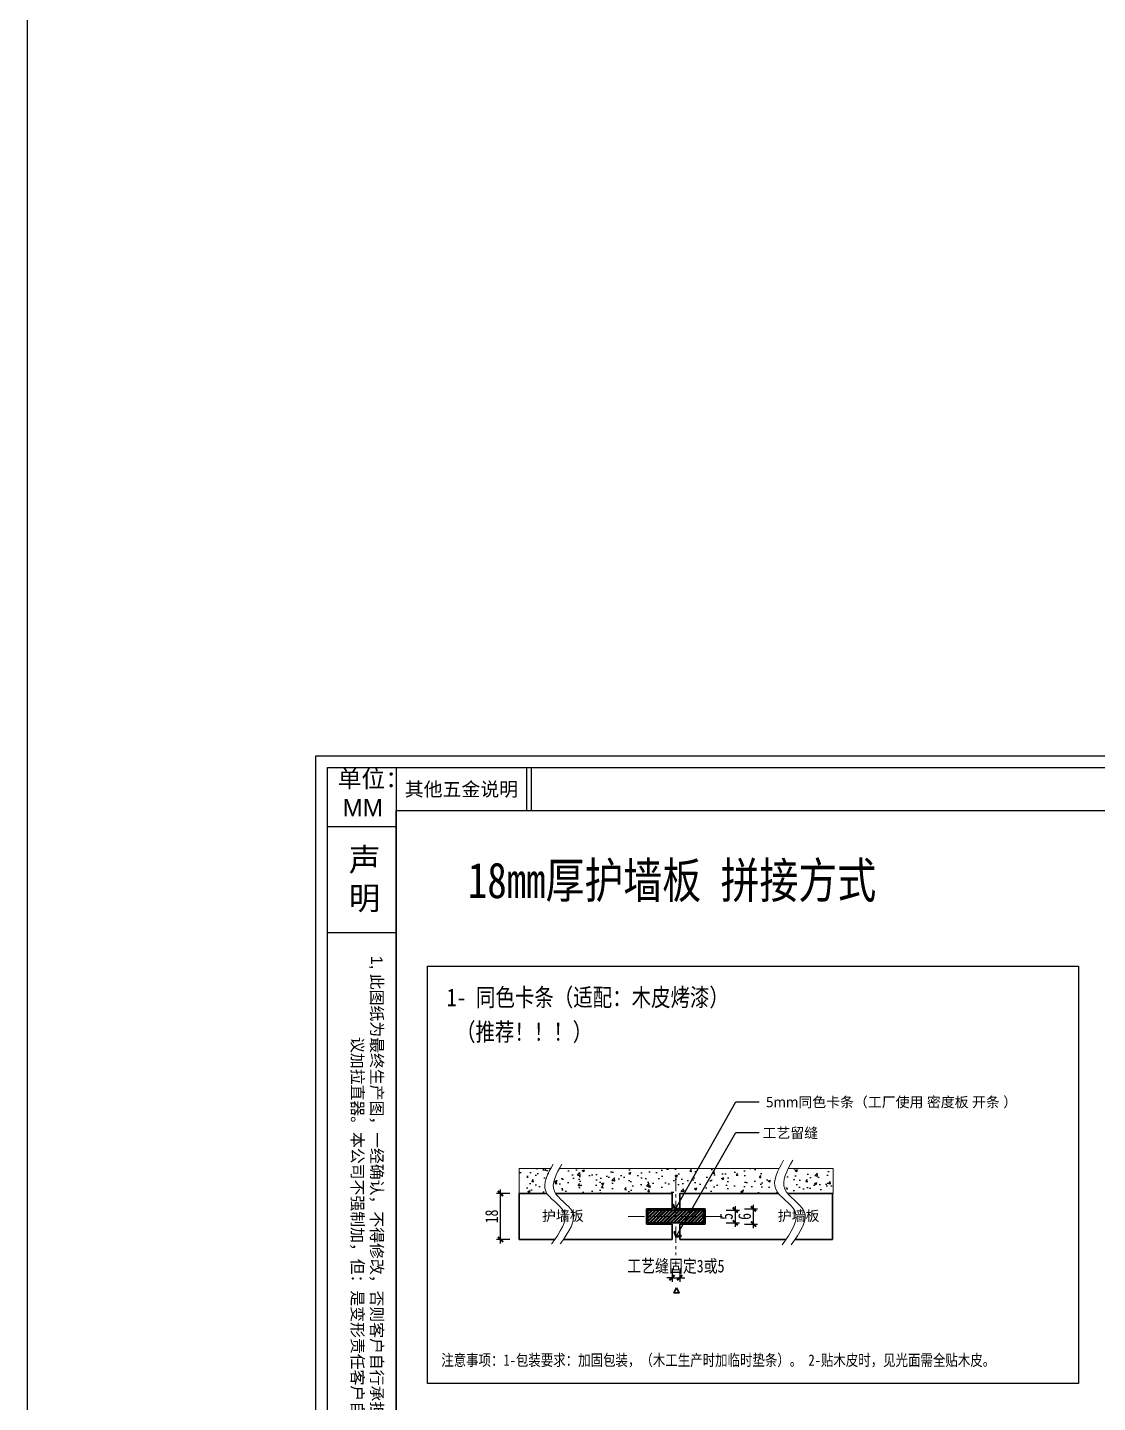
# Model space of a CAD drawing. Header units: millimetres. Extents: x 4862 to 20554, y 7569 to 11262.
# Drawn here: x 5848 to 6268, y 7953 to 8492 of the extents above; entities that cross this region are included whole.
import ezdxf
from ezdxf.enums import TextEntityAlignment as Align

# ---------------------------------------------------------------- set-up
doc = ezdxf.new("R2010")
doc.units = ezdxf.units.MM
doc.linetypes.add('CENTERX2', pattern=[20.32, 12.7, -2.54, 2.54, -2.54])
doc.layers.add('0 @ 1', color=7, linetype='Continuous')
doc.styles.get("Standard").update_dxf_attribs({"font": 'arial.ttf'})
doc.styles.add('家具尺寸文字', font='SimSun.ttf', dxfattribs={"width": 0.8})
doc.styles.add('黑石雅黑', font='Microsoft YaHei.ttf')
doc.dimstyles.new('副本 固装比例2', dxfattribs={"dimscale": 2, "dimtxt": 2.5, "dimasz": 1, "dimexe": 0.8, "dimexo": 1.2, "dimgap": 0.5, "dimtad": 1, "dimdec": 0, "dimdsep": 46, "dimtxsty": '家具尺寸文字', "dimblk": 'ARCHTICK', "dimcen": 0, "dimdle": 0.8, "dimclrd": 8, "dimclre": 8, "dimclrt": 2, "dimadec": 1, "dimazin": 2, "dimtfac": 1, "dimtdec": 0, "dimtix": 1, "dimtmove": 2, "dimatfit": 2, "dimfxl": 0, "dimtolj": 1, "dimtzin": 0, "dimarcsym": 0})
doc.dimstyles.new('深化(A1)1：1', dxfattribs={"dimtxt": 3, "dimasz": 1, "dimexe": 1.5, "dimexo": 1, "dimgap": 1, "dimtad": 1, "dimdec": 0, "dimrnd": 5, "dimdsep": 46, "dimtxsty": '黑石雅黑', "dimblk": 'ARCHTICK', "dimcen": 1, "dimclrd": 44, "dimclre": 44, "dimclrt": 50, "dimadec": 0, "dimazin": 2, "dimtfac": 1, "dimtdec": 0, "dimtix": 1, "dimtmove": 2, "dimatfit": 3, "dimldrblk": 'hl_arrow2', "dimfxl": 0, "dimtolj": 1, "dimarcsym": 0})
pattern_1 = [(50, (-36346.312, 47106.0765), (9.10923345, -0.7969543), [0.9525, -10.4775]), (355, (-36346.312, 47106.0765), (-1.762171, 9.5528423), [0.762, -8.3820292]), (100.451445, (-36345.553, 47106.01), (7.3470624, 8.7558876), [0.8095004, -8.9045122]), (46.1842, (-36346.312, 47108.617), (13.553952, -2.1021164), [1.42875, -15.71625]), (96.635558, (-36345.183, 47108.441), (11.8702067, 12.3713062), [1.214251, -13.3567804]), (351.18415, (-36346.312, 47108.617), (11.8702067, 12.3713062), [1.1429984, -12.5729866]), (21, (-36345.042, 47107.9815), (7.5807196, -5.1132599), [0.9525, -10.4775]), (326, (-36345.042, 47107.9815), (3.0901014, 9.2093983), [0.762, -8.382]), (71.451445, (-36344.41, 47107.555), (10.670821, 4.0961384), [0.8095004, -8.9044969]), (37.5, (-36346.312, 47106.0765), (0.15443016, 4.22775194), [0, -8.2804, 0, -8.509, 0, -8.41375]), (7.5, (-36346.312, 47106.0765), (3.34098313, 5.00902874), [0, -4.8514, 0, -8.0899, 0, -3.20675]), (327.5, (-36349.144, 47106.0765), (6.77952976, -0.2864372), [0, -3.175, 0, -9.906, 0, -13.1445]), (317.5, (-36350.414, 47106.0765), (7.40645907, 1.27132455), [0, -4.1275, 0, -6.5786, 0, -9.3345])]

# ---------------------------------------------------------------- blocks, each defined once
blk = doc.blocks.new('A$C398a0407')
for p, q in [((443.2, 6784), (443.2, 64)), ((1163.2, 6546.9), (1163.2, 6784)), ((1189.6, 6546.9), (1189.6, 6784)), ((443.2, 6546.9), (8134, 6546.9))]:
    blk.add_line(p, q)
at = {"color": 8}
for p, q in [((64, 6457.7), (443.2, 6457.7)), ((64, 5874.2), (443.2, 5874.2))]:
    blk.add_line(p, q, dxfattribs=at)
for points in [[(9632, 0), (0, 0), (0, 6848), (9632, 6848)], [(9568, 64), (64, 64), (64, 6784), (9568, 6784)]]:
    blk.add_lwpolyline(points, close=True)
at = {"color": 8, "insert": (368.9, 272.3), "char_height": 64, "width": 5497.15, "attachment_point": 3, "rotation": 270}
blk.add_mtext('1, {\\fSimSun|b0|i0|c134|p2;此图纸为最终生产图，一经确认，不得修改，否则客户自行承担更改所产生的费用以及更改后出现的后果。  }2{\\fSimSun|b0|i0|c134|p2;，门高1600mm以上的门，都建议加拉直器。本公司不强制加，但：是变形责任客户自负。  }3{\\fSimSun|b0|i0|c134|p2;，如客户需要另外添加任何配件，需另外下单，此图纸不包含在内。}', dxfattribs=at)
at = {"layer": '0 @ 1', "color": 8, "attachment_point": 1}
for s, insert, char_height, width in [('\\pi13.703;单位：\\P\\pi40.286;MM', (107.3, 6770.1), 96, 391.163), ('{\\fSimSun|b0|i0|c134|p2;其他五金说明}', (490.9, 6701.9), 76.325, 737.994), ('声明', (182.3, 6340), 127.53, 194.038)]:
    blk.add_mtext(s, dxfattribs=dict(at, insert=insert, char_height=char_height, width=width))
blk = doc.blocks.new('_ArchTick')
at = {"color": 0, "linetype": 'ByBlock', "const_width": 0.4}
blk.add_lwpolyline([(-0.5, -0.5), (0.5, 0.5)], dxfattribs=at)
blk = doc.blocks.new('hl_arrow2')
at = {"color": 2}
blk.add_line((-0.22, 0), (-1, 0), dxfattribs=at)
blk.add_lwpolyline([(-0.22, 0), (-0.86, -0.69), (-0.65, -0.86), (0, 0), (-0.65, 0.86), (-0.86, 0.69)], close=True, dxfattribs=at)
for points in [[(-0.86, 0.69), (-0.65, 0.86), (-0.22, 0), (0, 0)], [(-0.86, -0.69), (-0.65, -0.86), (-0.22, 0), (0, 0)]]:
    blk.add_solid(points, dxfattribs=at)
blk = doc.blocks.new('*D168')
at = {"color": 8, "lineweight": -2, "transparency": 16777216}
for p, q in [((6100.87, 8001.64), (6098.87, 8001.64)), ((6100.87, 8005.24), (6100.87, 8000.04)), ((6100.87, 8001.64), (6103.87, 8001.64)), ((6103.87, 8005.24), (6103.87, 8000.04)), ((6103.87, 8001.64), (6105.87, 8001.64))]:
    blk.add_line(p, q, dxfattribs=at)
at = {"layer": 'Defpoints', "color": 0, "transparency": 16777216}
for p in [(6100.87, 8016.68), (6103.87, 8016.68), (6103.87, 8001.64)]:
    blk.add_point(p, dxfattribs=at)
at = {"color": 8, "lineweight": -2, "transparency": 16777216, "xscale": 2, "yscale": 2, "zscale": 2}
blk.add_blockref('_ArchTick', (6100.87, 8001.64), dxfattribs=at)
at = {"color": 8, "lineweight": -2, "transparency": 16777216, "xscale": 2, "yscale": 2, "zscale": 2, "rotation": 180}
blk.add_blockref('_ArchTick', (6103.87, 8001.64), dxfattribs=at)
at = {"color": 2, "transparency": 16777216, "insert": (6102.37, 8005.93), "char_height": 5, "attachment_point": 5, "style": '家具尺寸文字'}
blk.add_mtext('\\A1;工艺缝固定3或5', dxfattribs=at)
blk = doc.blocks.new('*D181')
at = {"color": 8, "lineweight": -2, "transparency": 16777216}
for p, q in [((6037.14, 8034.68), (6031.94, 8034.68)), ((6033.54, 8015.08), (6033.54, 8036.28)), ((6037.14, 8016.68), (6031.94, 8016.68))]:
    blk.add_line(p, q, dxfattribs=at)
at = {"layer": 'Defpoints', "color": 0, "transparency": 16777216}
for p in [(6033.54, 8034.68), (6040.87, 8034.68), (6040.87, 8016.68)]:
    blk.add_point(p, dxfattribs=at)
at = {"color": 8, "lineweight": -2, "transparency": 16777216, "xscale": 2, "yscale": 2, "zscale": 2}
for p, rotation in [((6033.54, 8034.68), 90), ((6033.54, 8016.68), 270)]:
    blk.add_blockref('_ArchTick', p, dxfattribs=dict(at, rotation=rotation))
at = {"color": 2, "transparency": 16777216, "insert": (6030.04, 8025.68), "char_height": 5, "attachment_point": 5, "rotation": 90, "style": '家具尺寸文字'}
blk.add_mtext('\\A1;18', dxfattribs=at)
blk = doc.blocks.new('*D182')
at = {"color": 8, "lineweight": -2, "transparency": 16777216}
for p, q in [((6129.27, 8028.68), (6134.47, 8028.68)), ((6132.87, 8021.08), (6132.87, 8030.28)), ((6129.27, 8022.68), (6134.47, 8022.68))]:
    blk.add_line(p, q, dxfattribs=at)
at = {"layer": 'Defpoints', "color": 0, "transparency": 16777216}
for p in [(6113.87, 8028.68), (6132.87, 8028.68), (6113.87, 8022.68)]:
    blk.add_point(p, dxfattribs=at)
at = {"color": 8, "lineweight": -2, "transparency": 16777216, "xscale": 2, "yscale": 2, "zscale": 2}
for p, rotation in [((6132.87, 8028.68), 90), ((6132.87, 8022.68), 270)]:
    blk.add_blockref('_ArchTick', p, dxfattribs=dict(at, rotation=rotation))
at = {"color": 2, "transparency": 16777216, "insert": (6129.37, 8025.68), "char_height": 5, "attachment_point": 5, "rotation": 90, "style": '家具尺寸文字'}
blk.add_mtext('\\A1;6', dxfattribs=at)
blk = doc.blocks.new('*D186')
at = {"color": 8, "lineweight": -2, "transparency": 16777216}
for p, q in [((6122.12, 8028.18), (6127.32, 8028.18)), ((6125.72, 8021.58), (6125.72, 8029.78)), ((6122.12, 8023.18), (6127.32, 8023.18))]:
    blk.add_line(p, q, dxfattribs=at)
at = {"layer": 'Defpoints', "color": 0, "transparency": 16777216}
for p in [(6113.37, 8028.18), (6125.72, 8028.18), (6113.37, 8023.18)]:
    blk.add_point(p, dxfattribs=at)
at = {"color": 8, "lineweight": -2, "transparency": 16777216, "xscale": 2, "yscale": 2, "zscale": 2}
for p, rotation in [((6125.72, 8028.18), 90), ((6125.72, 8023.18), 270)]:
    blk.add_blockref('_ArchTick', p, dxfattribs=dict(at, rotation=rotation))
at = {"color": 2, "transparency": 16777216, "insert": (6122.22, 8025.68), "char_height": 5, "attachment_point": 5, "rotation": 90, "style": '家具尺寸文字'}
blk.add_mtext('\\A1;5', dxfattribs=at)
blk = doc.blocks.new('A$Caecb7373')
at = {"color": 1}
blk.add_lwpolyline([(0, 821.76), (1155.84, 821.76), (1155.84, 0), (0, 0)], close=True, dxfattribs=at)

msp = doc.modelspace()

# ---------------------------------------------------------------- hatches: boundary and pattern name
h = msp.add_hatch()
h.set_pattern_fill('AR-CONC', color=8, scale=0.05)
h.set_pattern_definition(pattern_1)
h.paths.add_polyline_path([(6053.017, 8044.068), (6053.008, 8044.049), (6053.031, 8044.094), (6053.054, 8044.139), (6053.078, 8044.183), (6053.101, 8044.228), (6053.125, 8044.273), (6053.148, 8044.317), (6053.172, 8044.362), (6053.196, 8044.407), (6053.22, 8044.451), (6040.866, 8044.451), (6040.866, 8034.678), (6051.769, 8034.678), (6051.658, 8034.849), (6051.495, 8035.132), (6051.351, 8035.418), (6051.227, 8035.709), (6051.123, 8036.004), (6051.039, 8036.304), (6050.974, 8036.608), (6050.927, 8036.916), (6050.897, 8037.228), (6050.885, 8037.544), (6050.889, 8037.863), (6050.909, 8038.186), (6050.944, 8038.512), (6050.994, 8038.842), (6051.057, 8039.174), (6051.133, 8039.509), (6051.222, 8039.848), (6051.322, 8040.188), (6051.433, 8040.532), (6051.555, 8040.877), (6051.687, 8041.225), (6051.828, 8041.575), (6051.978, 8041.926), (6052.135, 8042.28), (6052.3, 8042.635), (6052.471, 8042.991), (6052.648, 8043.349), (6052.83, 8043.708)])
h.paths.add_polyline_path([(6144.726, 8038.363), (6144.737, 8038.187), (6144.748, 8038.168), (6144.768, 8038.132), (6144.789, 8038.097), (6144.811, 8038.061), (6144.832, 8038.025), (6144.854, 8037.99), (6144.877, 8037.954), (6144.899, 8037.919), (6144.923, 8037.883), (6144.946, 8037.848), (6144.97, 8037.813), (6144.994, 8037.778), (6145.018, 8037.743), (6145.043, 8037.708), (6145.068, 8037.673), (6145.094, 8037.638), (6145.119, 8037.603), (6145.145, 8037.569), (6145.172, 8037.534), (6145.198, 8037.499), (6145.225, 8037.465), (6145.252, 8037.43), (6145.28, 8037.396), (6145.307, 8037.362), (6145.335, 8037.328), (6145.364, 8037.293), (6145.392, 8037.259), (6145.421, 8037.225), (6145.45, 8037.191), (6145.479, 8037.157), (6145.509, 8037.123), (6145.539, 8037.09), (6145.569, 8037.056), (6145.599, 8037.022), (6145.63, 8036.989), (6145.66, 8036.955), (6145.691, 8036.921), (6145.722, 8036.888), (6145.754, 8036.855), (6145.785, 8036.821), (6145.817, 8036.788), (6145.849, 8036.754), (6145.881, 8036.721), (6145.914, 8036.688), (6145.946, 8036.655), (6145.979, 8036.622), (6146.012, 8036.589), (6146.045, 8036.556), (6146.078, 8036.523), (6146.111, 8036.49), (6146.145, 8036.457), (6146.178, 8036.424), (6146.212, 8036.391), (6146.246, 8036.358), (6146.28, 8036.325), (6146.315, 8036.293), (6146.349, 8036.26), (6146.383, 8036.227), (6146.418, 8036.195), (6146.453, 8036.162), (6146.487, 8036.129), (6146.522, 8036.097), (6146.557, 8036.064), (6146.593, 8036.032), (6146.628, 8035.999), (6146.663, 8035.967), (6146.698, 8035.934), (6146.734, 8035.902), (6146.769, 8035.87), (6146.805, 8035.837), (6146.841, 8035.805), (6146.876, 8035.773), (6146.912, 8035.74), (6146.948, 8035.708), (6146.984, 8035.676), (6147.02, 8035.644), (6147.056, 8035.611), (6147.092, 8035.579), (6147.128, 8035.547), (6147.164, 8035.515), (6147.2, 8035.482), (6147.236, 8035.45), (6147.272, 8035.418), (6147.308, 8035.386), (6147.344, 8035.354), (6147.38, 8035.321), (6147.416, 8035.289), (6147.452, 8035.257), (6147.488, 8035.225), (6147.524, 8035.193), (6147.56, 8035.161), (6147.596, 8035.129), (6147.632, 8035.096), (6147.668, 8035.064), (6147.704, 8035.032), (6147.74, 8035), (6147.775, 8034.968), (6147.811, 8034.936), (6147.847, 8034.903), (6147.882, 8034.871), (6147.918, 8034.839), (6147.953, 8034.807), (6147.988, 8034.775), (6148.023, 8034.742), (6148.059, 8034.71), (6148.094, 8034.678), (6164.189, 8034.678), (6164.189, 8044.451), (6146.471, 8044.451), (6146.441, 8044.391), (6146.262, 8044.019), (6146.089, 8043.648), (6145.923, 8043.279), (6145.765, 8042.912), (6145.615, 8042.547), (6145.475, 8042.183), (6145.345, 8041.822), (6145.225, 8041.463), (6145.116, 8041.107), (6145.019, 8040.753), (6144.934, 8040.402), (6144.863, 8040.054), (6144.805, 8039.709), (6144.762, 8039.368), (6144.734, 8039.029), (6144.722, 8038.694)])
h.paths.add_polyline_path([(6141.683, 8039.404), (6141.686, 8039.385), (6141.69, 8039.365)])
h.paths.add_polyline_path([(6142.761, 8044.179), (6142.74, 8044.134), (6142.762, 8044.179), (6142.783, 8044.224), (6142.805, 8044.27), (6142.827, 8044.315), (6142.849, 8044.361), (6142.871, 8044.406), (6142.894, 8044.451), (6056.582, 8044.451), (6056.57, 8044.429), (6056.379, 8044.068), (6056.192, 8043.708), (6056.01, 8043.349), (6055.833, 8042.991), (6055.662, 8042.635), (6055.497, 8042.28), (6055.34, 8041.926), (6055.19, 8041.575), (6055.049, 8041.225), (6054.918, 8040.877), (6054.796, 8040.532), (6054.684, 8040.188), (6054.584, 8039.848), (6054.495, 8039.509), (6054.419, 8039.174), (6054.356, 8038.842), (6054.306, 8038.512), (6054.271, 8038.186), (6054.256, 8037.942), (6054.258, 8037.938), (6054.273, 8037.902), (6054.289, 8037.866), (6054.305, 8037.83), (6054.322, 8037.794), (6054.338, 8037.758), (6054.356, 8037.723), (6054.373, 8037.687), (6054.392, 8037.652), (6054.41, 8037.617), (6054.429, 8037.581), (6054.448, 8037.546), (6054.468, 8037.511), (6054.488, 8037.476), (6054.508, 8037.441), (6054.529, 8037.406), (6054.55, 8037.372), (6054.572, 8037.337), (6054.594, 8037.302), (6054.616, 8037.268), (6054.639, 8037.233), (6054.662, 8037.199), (6054.685, 8037.165), (6054.708, 8037.131), (6054.732, 8037.097), (6054.757, 8037.063), (6054.781, 8037.029), (6054.806, 8036.995), (6054.831, 8036.961), (6054.857, 8036.927), (6054.882, 8036.893), (6054.908, 8036.86), (6054.935, 8036.826), (6054.961, 8036.793), (6054.988, 8036.759), (6055.016, 8036.726), (6055.043, 8036.693), (6055.071, 8036.659), (6055.099, 8036.626), (6055.127, 8036.593), (6055.156, 8036.56), (6055.184, 8036.527), (6055.213, 8036.494), (6055.243, 8036.461), (6055.272, 8036.428), (6055.302, 8036.395), (6055.332, 8036.363), (6055.362, 8036.33), (6055.392, 8036.297), (6055.423, 8036.265), (6055.453, 8036.232), (6055.484, 8036.2), (6055.516, 8036.167), (6055.547, 8036.135), (6055.578, 8036.103), (6055.61, 8036.07), (6055.642, 8036.038), (6055.674, 8036.006), (6055.706, 8035.974), (6055.739, 8035.942), (6055.771, 8035.909), (6055.804, 8035.877), (6055.837, 8035.845), (6055.87, 8035.813), (6055.903, 8035.781), (6055.936, 8035.75), (6055.97, 8035.718), (6056.003, 8035.686), (6056.037, 8035.654), (6056.071, 8035.622), (6056.105, 8035.59), (6056.139, 8035.559), (6056.173, 8035.527), (6056.207, 8035.495), (6056.241, 8035.464), (6056.276, 8035.432), (6056.31, 8035.4), (6056.345, 8035.369), (6056.379, 8035.337), (6056.414, 8035.306), (6056.449, 8035.274), (6056.483, 8035.243), (6056.518, 8035.211), (6056.553, 8035.18), (6056.588, 8035.148), (6056.623, 8035.117), (6056.658, 8035.085), (6056.693, 8035.054), (6056.728, 8035.023), (6056.763, 8034.991), (6056.798, 8034.96), (6056.834, 8034.929), (6056.869, 8034.897), (6056.904, 8034.866), (6056.939, 8034.834), (6056.974, 8034.803), (6057.009, 8034.772), (6057.044, 8034.74), (6057.08, 8034.709), (6057.115, 8034.678), (6142.677, 8034.678), (6142.464, 8034.944), (6142.264, 8035.213), (6142.078, 8035.485), (6141.907, 8035.761), (6141.752, 8036.04), (6141.614, 8036.323), (6141.495, 8036.61), (6141.394, 8036.902), (6141.311, 8037.197), (6141.245, 8037.496), (6141.196, 8037.799), (6141.164, 8038.106), (6141.147, 8038.416), (6141.145, 8038.729), (6141.158, 8039.046), (6141.185, 8039.365), (6141.225, 8039.688), (6141.278, 8040.014), (6141.344, 8040.342), (6141.421, 8040.673), (6141.51, 8041.006), (6141.609, 8041.342), (6141.719, 8041.68), (6141.838, 8042.021), (6141.966, 8042.363), (6142.102, 8042.707), (6142.247, 8043.053), (6142.399, 8043.4), (6142.558, 8043.749), (6142.723, 8044.1)])
h.paths.add_polyline_path([(6144.478, 8035.579), (6144.495, 8035.564), (6144.514, 8035.547)])
h.paths.add_polyline_path([(6142.708, 8044.066), (6142.697, 8044.043), (6142.719, 8044.089)])
h.paths.add_polyline_path([(6144.406, 8035.644), (6144.423, 8035.628), (6144.442, 8035.611)])
h.paths.add_polyline_path([(6142.665, 8043.975), (6142.655, 8043.953), (6142.676, 8043.998)])
h.paths.add_polyline_path([(6144.334, 8035.708), (6144.352, 8035.693), (6144.37, 8035.676)])
h.paths.add_polyline_path([(6142.624, 8043.885), (6142.613, 8043.863), (6142.634, 8043.908)])
h.paths.add_polyline_path([(6144.263, 8035.773), (6144.28, 8035.757), (6144.299, 8035.74)])
h.paths.add_polyline_path([(6142.582, 8043.795), (6142.572, 8043.773), (6142.593, 8043.818)])
h.paths.add_polyline_path([(6144.191, 8035.837), (6144.209, 8035.822), (6144.227, 8035.805)])
h.paths.add_polyline_path([(6142.542, 8043.705), (6142.532, 8043.683), (6142.552, 8043.728)])
h.paths.add_polyline_path([(6144.12, 8035.902), (6144.138, 8035.886), (6144.156, 8035.87)])
h.paths.add_polyline_path([(6142.502, 8043.615), (6142.492, 8043.593), (6142.512, 8043.638)])
h.paths.add_polyline_path([(6144.049, 8035.967), (6144.067, 8035.951), (6144.085, 8035.934)])
h.paths.add_polyline_path([(6142.463, 8043.525), (6142.453, 8043.503), (6142.472, 8043.548)])
h.paths.add_polyline_path([(6143.979, 8036.032), (6143.996, 8036.016), (6144.014, 8035.999)])
h.paths.add_polyline_path([(6142.424, 8043.436), (6142.414, 8043.414), (6142.434, 8043.458)])
h.paths.add_polyline_path([(6143.909, 8036.097), (6143.926, 8036.081), (6143.944, 8036.064)])
h.paths.add_polyline_path([(6142.386, 8043.346), (6142.377, 8043.324), (6142.395, 8043.369)])
h.paths.add_polyline_path([(6143.839, 8036.162), (6143.856, 8036.146), (6143.874, 8036.129)])
h.paths.add_polyline_path([(6142.349, 8043.257), (6142.339, 8043.235), (6142.358, 8043.28)])
h.paths.add_polyline_path([(6143.77, 8036.227), (6143.787, 8036.211), (6143.804, 8036.195)])
h.paths.add_polyline_path([(6142.312, 8043.168), (6142.303, 8043.146), (6142.321, 8043.19)])
h.paths.add_polyline_path([(6143.701, 8036.293), (6143.718, 8036.277), (6143.735, 8036.26)])
h.paths.add_polyline_path([(6142.276, 8043.079), (6142.267, 8043.057), (6142.285, 8043.101)])
h.paths.add_polyline_path([(6143.633, 8036.358), (6143.649, 8036.342), (6143.667, 8036.325)])
h.paths.add_polyline_path([(6142.241, 8042.99), (6142.232, 8042.968), (6142.25, 8043.013)])
h.paths.add_polyline_path([(6143.565, 8036.424), (6143.581, 8036.408), (6143.599, 8036.391)])
h.paths.add_polyline_path([(6142.207, 8042.902), (6142.198, 8042.88), (6142.215, 8042.924)])
h.paths.add_polyline_path([(6143.498, 8036.49), (6143.514, 8036.473), (6143.531, 8036.457)])
h.paths.add_polyline_path([(6142.173, 8042.813), (6142.165, 8042.791), (6142.181, 8042.835)])
h.paths.add_polyline_path([(6143.431, 8036.556), (6143.447, 8036.539), (6143.464, 8036.523)])
h.paths.add_polyline_path([(6142.14, 8042.725), (6142.132, 8042.703), (6142.148, 8042.747)])
h.paths.add_polyline_path([(6143.365, 8036.622), (6143.381, 8036.605), (6143.398, 8036.589)])
h.paths.add_polyline_path([(6142.108, 8042.637), (6142.1, 8042.615), (6142.116, 8042.659)])
h.paths.add_polyline_path([(6143.3, 8036.688), (6143.316, 8036.672), (6143.333, 8036.655)])
h.paths.add_polyline_path([(6142.077, 8042.549), (6142.069, 8042.527), (6142.085, 8042.571)])
h.paths.add_polyline_path([(6143.235, 8036.754), (6143.251, 8036.738), (6143.268, 8036.721)])
h.paths.add_polyline_path([(6142.047, 8042.461), (6142.039, 8042.439), (6142.054, 8042.483)])
h.paths.add_polyline_path([(6143.172, 8036.821), (6143.187, 8036.805), (6143.204, 8036.788)])
h.paths.add_polyline_path([(6142.017, 8042.374), (6142.01, 8042.352), (6142.025, 8042.396)])
h.paths.add_polyline_path([(6143.109, 8036.888), (6143.124, 8036.871), (6143.14, 8036.855)])
h.paths.add_polyline_path([(6141.989, 8042.286), (6141.982, 8042.265), (6141.996, 8042.308)])
h.paths.add_polyline_path([(6143.047, 8036.955), (6143.062, 8036.938), (6143.078, 8036.921)])
h.paths.add_polyline_path([(6141.961, 8042.199), (6141.954, 8042.178), (6141.968, 8042.221)])
h.paths.add_polyline_path([(6142.986, 8037.022), (6143.001, 8037.006), (6143.016, 8036.989)])
h.paths.add_polyline_path([(6141.934, 8042.112), (6141.928, 8042.091), (6141.941, 8042.134)])
h.paths.add_polyline_path([(6142.925, 8037.09), (6142.94, 8037.073), (6142.955, 8037.056)])
h.paths.add_polyline_path([(6141.909, 8042.026), (6141.902, 8042.004), (6141.915, 8042.047)])
h.paths.add_polyline_path([(6142.866, 8037.157), (6142.88, 8037.141), (6142.895, 8037.123)])
h.paths.add_polyline_path([(6141.884, 8041.939), (6141.878, 8041.918), (6141.89, 8041.961)])
h.paths.add_polyline_path([(6142.808, 8037.225), (6142.822, 8037.208), (6142.837, 8037.191)])
h.paths.add_polyline_path([(6141.86, 8041.853), (6141.854, 8041.831), (6141.866, 8041.874)])
h.paths.add_polyline_path([(6142.75, 8037.293), (6142.764, 8037.276), (6142.779, 8037.259)])
h.paths.add_polyline_path([(6141.837, 8041.767), (6141.832, 8041.745), (6141.843, 8041.788)])
h.paths.add_polyline_path([(6142.694, 8037.362), (6142.708, 8037.345), (6142.722, 8037.328)])
h.paths.add_polyline_path([(6141.815, 8041.681), (6141.81, 8041.66), (6141.821, 8041.702)])
h.paths.add_polyline_path([(6142.639, 8037.43), (6142.652, 8037.413), (6142.666, 8037.396)])
h.paths.add_polyline_path([(6141.794, 8041.595), (6141.789, 8041.574), (6141.8, 8041.617)])
h.paths.add_polyline_path([(6142.585, 8037.499), (6142.598, 8037.482), (6142.611, 8037.465)])
h.paths.add_polyline_path([(6141.775, 8041.51), (6141.77, 8041.489), (6141.78, 8041.531)])
h.paths.add_polyline_path([(6142.532, 8037.569), (6142.545, 8037.551), (6142.558, 8037.534)])
h.paths.add_polyline_path([(6141.756, 8041.425), (6141.752, 8041.404), (6141.761, 8041.446)])
h.paths.add_polyline_path([(6142.48, 8037.638), (6142.493, 8037.621), (6142.506, 8037.603)])
h.paths.add_polyline_path([(6141.738, 8041.34), (6141.734, 8041.319), (6141.743, 8041.361)])
h.paths.add_polyline_path([(6142.43, 8037.708), (6142.442, 8037.69), (6142.455, 8037.673)])
h.paths.add_polyline_path([(6141.722, 8041.255), (6141.718, 8041.234), (6141.726, 8041.276)])
h.paths.add_polyline_path([(6142.38, 8037.778), (6142.392, 8037.76), (6142.405, 8037.743)])
h.paths.add_polyline_path([(6141.706, 8041.171), (6141.703, 8041.15), (6141.71, 8041.192)])
h.paths.add_polyline_path([(6142.332, 8037.848), (6142.344, 8037.831), (6142.356, 8037.813)])
h.paths.add_polyline_path([(6141.692, 8041.087), (6141.689, 8041.066), (6141.696, 8041.108)])
h.paths.add_polyline_path([(6142.286, 8037.919), (6142.297, 8037.901), (6142.309, 8037.883)])
h.paths.add_polyline_path([(6141.679, 8041.003), (6141.676, 8040.982), (6141.682, 8041.024)])
h.paths.add_polyline_path([(6142.241, 8037.99), (6142.252, 8037.972), (6142.263, 8037.954)])
h.paths.add_polyline_path([(6141.667, 8040.919), (6141.664, 8040.898), (6141.67, 8040.94)])
h.paths.add_polyline_path([(6142.197, 8038.061), (6142.208, 8038.043), (6142.219, 8038.025)])
h.paths.add_polyline_path([(6141.656, 8040.836), (6141.654, 8040.815), (6141.659, 8040.857)])
h.paths.add_polyline_path([(6142.155, 8038.132), (6142.165, 8038.115), (6142.176, 8038.097)])
h.paths.add_polyline_path([(6141.647, 8040.753), (6141.645, 8040.732), (6141.649, 8040.773)])
h.paths.add_polyline_path([(6142.114, 8038.204), (6142.124, 8038.186), (6142.134, 8038.168)])
h.paths.add_polyline_path([(6141.638, 8040.67), (6141.637, 8040.649), (6141.641, 8040.691)])
h.paths.add_polyline_path([(6142.075, 8038.277), (6142.084, 8038.259), (6142.094, 8038.24)])
h.paths.add_polyline_path([(6141.631, 8040.587), (6141.63, 8040.567), (6141.633, 8040.608)])
h.paths.add_polyline_path([(6142.037, 8038.349), (6142.046, 8038.331), (6142.056, 8038.313)])
h.paths.add_polyline_path([(6141.626, 8040.505), (6141.624, 8040.485), (6141.627, 8040.526)])
h.paths.add_polyline_path([(6142.001, 8038.422), (6142.01, 8038.404), (6142.019, 8038.386)])
h.paths.add_polyline_path([(6141.621, 8040.423), (6141.62, 8040.403), (6141.622, 8040.444)])
h.paths.add_polyline_path([(6141.967, 8038.495), (6141.975, 8038.477), (6141.984, 8038.459)])
h.paths.add_polyline_path([(6141.618, 8040.341), (6141.617, 8040.321), (6141.619, 8040.362)])
h.paths.add_polyline_path([(6141.934, 8038.569), (6141.942, 8038.551), (6141.95, 8038.532)])
h.paths.add_polyline_path([(6141.616, 8040.26), (6141.616, 8040.24), (6141.616, 8040.28)])
h.paths.add_polyline_path([(6141.903, 8038.643), (6141.91, 8038.625), (6141.918, 8038.606)])
h.paths.add_polyline_path([(6141.615, 8040.179), (6141.615, 8040.159), (6141.615, 8040.199)])
h.paths.add_polyline_path([(6141.873, 8038.718), (6141.88, 8038.699), (6141.888, 8038.68)])
h.paths.add_polyline_path([(6141.616, 8040.098), (6141.616, 8040.078), (6141.616, 8040.118)])
h.paths.add_polyline_path([(6141.846, 8038.793), (6141.852, 8038.774), (6141.859, 8038.755)])
h.paths.add_polyline_path([(6141.618, 8040.017), (6141.619, 8039.997), (6141.618, 8040.038)])
h.paths.add_polyline_path([(6141.82, 8038.868), (6141.826, 8038.849), (6141.833, 8038.83)])
h.paths.add_polyline_path([(6141.622, 8039.937), (6141.623, 8039.917), (6141.621, 8039.957)])
h.paths.add_polyline_path([(6141.795, 8038.943), (6141.801, 8038.924), (6141.807, 8038.906)])
h.paths.add_polyline_path([(6141.626, 8039.857), (6141.628, 8039.837), (6141.625, 8039.877)])
h.paths.add_polyline_path([(6141.773, 8039.019), (6141.778, 8039), (6141.784, 8038.981)])
h.paths.add_polyline_path([(6141.633, 8039.778), (6141.635, 8039.758), (6141.631, 8039.798)])
h.paths.add_polyline_path([(6141.752, 8039.096), (6141.757, 8039.076), (6141.762, 8039.057)])
h.paths.add_polyline_path([(6141.641, 8039.698), (6141.643, 8039.679), (6141.639, 8039.718)])
h.paths.add_polyline_path([(6141.732, 8039.172), (6141.737, 8039.153), (6141.742, 8039.134)])
h.paths.add_polyline_path([(6141.65, 8039.62), (6141.652, 8039.6), (6141.647, 8039.639)])
h.paths.add_polyline_path([(6141.714, 8039.249), (6141.718, 8039.23), (6141.723, 8039.211)])
h.paths.add_polyline_path([(6141.66, 8039.541), (6141.664, 8039.521), (6141.658, 8039.561)])
h.paths.add_polyline_path([(6141.698, 8039.327), (6141.702, 8039.307), (6141.706, 8039.288)])
h.paths.add_polyline_path([(6141.67, 8039.482), (6141.673, 8039.463), (6141.676, 8039.443)])
h = msp.add_hatch()
h.set_pattern_fill('AR-CONC', color=8, scale=0.05)
h.set_pattern_definition(pattern_1)
h.paths.add_polyline_path([(6053.017, 8044.068), (6053.008, 8044.049), (6053.031, 8044.094), (6053.054, 8044.139), (6053.078, 8044.183), (6053.101, 8044.228), (6053.125, 8044.273), (6053.148, 8044.317), (6053.172, 8044.362), (6053.196, 8044.407), (6053.22, 8044.451), (6040.866, 8044.451), (6040.866, 8034.678), (6051.769, 8034.678), (6051.658, 8034.849), (6051.495, 8035.132), (6051.351, 8035.418), (6051.227, 8035.709), (6051.123, 8036.004), (6051.039, 8036.304), (6050.974, 8036.608), (6050.927, 8036.916), (6050.897, 8037.228), (6050.885, 8037.544), (6050.889, 8037.863), (6050.909, 8038.186), (6050.944, 8038.512), (6050.994, 8038.842), (6051.057, 8039.174), (6051.133, 8039.509), (6051.222, 8039.848), (6051.322, 8040.188), (6051.433, 8040.532), (6051.555, 8040.877), (6051.687, 8041.225), (6051.828, 8041.575), (6051.978, 8041.926), (6052.135, 8042.28), (6052.3, 8042.635), (6052.471, 8042.991), (6052.648, 8043.349), (6052.83, 8043.708)])
h.paths.add_polyline_path([(6144.726, 8038.363), (6144.737, 8038.187), (6144.748, 8038.168), (6144.768, 8038.132), (6144.789, 8038.097), (6144.811, 8038.061), (6144.832, 8038.025), (6144.854, 8037.99), (6144.877, 8037.954), (6144.899, 8037.919), (6144.923, 8037.883), (6144.946, 8037.848), (6144.97, 8037.813), (6144.994, 8037.778), (6145.018, 8037.743), (6145.043, 8037.708), (6145.068, 8037.673), (6145.094, 8037.638), (6145.119, 8037.603), (6145.145, 8037.569), (6145.172, 8037.534), (6145.198, 8037.499), (6145.225, 8037.465), (6145.252, 8037.43), (6145.28, 8037.396), (6145.307, 8037.362), (6145.335, 8037.328), (6145.364, 8037.293), (6145.392, 8037.259), (6145.421, 8037.225), (6145.45, 8037.191), (6145.479, 8037.157), (6145.509, 8037.123), (6145.539, 8037.09), (6145.569, 8037.056), (6145.599, 8037.022), (6145.63, 8036.989), (6145.66, 8036.955), (6145.691, 8036.921), (6145.722, 8036.888), (6145.754, 8036.855), (6145.785, 8036.821), (6145.817, 8036.788), (6145.849, 8036.754), (6145.881, 8036.721), (6145.914, 8036.688), (6145.946, 8036.655), (6145.979, 8036.622), (6146.012, 8036.589), (6146.045, 8036.556), (6146.078, 8036.523), (6146.111, 8036.49), (6146.145, 8036.457), (6146.178, 8036.424), (6146.212, 8036.391), (6146.246, 8036.358), (6146.28, 8036.325), (6146.315, 8036.293), (6146.349, 8036.26), (6146.383, 8036.227), (6146.418, 8036.195), (6146.453, 8036.162), (6146.487, 8036.129), (6146.522, 8036.097), (6146.557, 8036.064), (6146.593, 8036.032), (6146.628, 8035.999), (6146.663, 8035.967), (6146.698, 8035.934), (6146.734, 8035.902), (6146.769, 8035.87), (6146.805, 8035.837), (6146.841, 8035.805), (6146.876, 8035.773), (6146.912, 8035.74), (6146.948, 8035.708), (6146.984, 8035.676), (6147.02, 8035.644), (6147.056, 8035.611), (6147.092, 8035.579), (6147.128, 8035.547), (6147.164, 8035.515), (6147.2, 8035.482), (6147.236, 8035.45), (6147.272, 8035.418), (6147.308, 8035.386), (6147.344, 8035.354), (6147.38, 8035.321), (6147.416, 8035.289), (6147.452, 8035.257), (6147.488, 8035.225), (6147.524, 8035.193), (6147.56, 8035.161), (6147.596, 8035.129), (6147.632, 8035.096), (6147.668, 8035.064), (6147.704, 8035.032), (6147.74, 8035), (6147.775, 8034.968), (6147.811, 8034.936), (6147.847, 8034.903), (6147.882, 8034.871), (6147.918, 8034.839), (6147.953, 8034.807), (6147.988, 8034.775), (6148.023, 8034.742), (6148.059, 8034.71), (6148.094, 8034.678), (6164.189, 8034.678), (6164.189, 8044.451), (6146.471, 8044.451), (6146.441, 8044.391), (6146.262, 8044.019), (6146.089, 8043.648), (6145.923, 8043.279), (6145.765, 8042.912), (6145.615, 8042.547), (6145.475, 8042.183), (6145.345, 8041.822), (6145.225, 8041.463), (6145.116, 8041.107), (6145.019, 8040.753), (6144.934, 8040.402), (6144.863, 8040.054), (6144.805, 8039.709), (6144.762, 8039.368), (6144.734, 8039.029), (6144.722, 8038.694)])
h.paths.add_polyline_path([(6141.683, 8039.404), (6141.686, 8039.385), (6141.69, 8039.365)])
h.paths.add_polyline_path([(6142.761, 8044.179), (6142.74, 8044.134), (6142.762, 8044.179), (6142.783, 8044.224), (6142.805, 8044.27), (6142.827, 8044.315), (6142.849, 8044.361), (6142.871, 8044.406), (6142.894, 8044.451), (6056.582, 8044.451), (6056.57, 8044.429), (6056.379, 8044.068), (6056.192, 8043.708), (6056.01, 8043.349), (6055.833, 8042.991), (6055.662, 8042.635), (6055.497, 8042.28), (6055.34, 8041.926), (6055.19, 8041.575), (6055.049, 8041.225), (6054.918, 8040.877), (6054.796, 8040.532), (6054.684, 8040.188), (6054.584, 8039.848), (6054.495, 8039.509), (6054.419, 8039.174), (6054.356, 8038.842), (6054.306, 8038.512), (6054.271, 8038.186), (6054.256, 8037.942), (6054.258, 8037.938), (6054.273, 8037.902), (6054.289, 8037.866), (6054.305, 8037.83), (6054.322, 8037.794), (6054.338, 8037.758), (6054.356, 8037.723), (6054.373, 8037.687), (6054.392, 8037.652), (6054.41, 8037.617), (6054.429, 8037.581), (6054.448, 8037.546), (6054.468, 8037.511), (6054.488, 8037.476), (6054.508, 8037.441), (6054.529, 8037.406), (6054.55, 8037.372), (6054.572, 8037.337), (6054.594, 8037.302), (6054.616, 8037.268), (6054.639, 8037.233), (6054.662, 8037.199), (6054.685, 8037.165), (6054.708, 8037.131), (6054.732, 8037.097), (6054.757, 8037.063), (6054.781, 8037.029), (6054.806, 8036.995), (6054.831, 8036.961), (6054.857, 8036.927), (6054.882, 8036.893), (6054.908, 8036.86), (6054.935, 8036.826), (6054.961, 8036.793), (6054.988, 8036.759), (6055.016, 8036.726), (6055.043, 8036.693), (6055.071, 8036.659), (6055.099, 8036.626), (6055.127, 8036.593), (6055.156, 8036.56), (6055.184, 8036.527), (6055.213, 8036.494), (6055.243, 8036.461), (6055.272, 8036.428), (6055.302, 8036.395), (6055.332, 8036.363), (6055.362, 8036.33), (6055.392, 8036.297), (6055.423, 8036.265), (6055.453, 8036.232), (6055.484, 8036.2), (6055.516, 8036.167), (6055.547, 8036.135), (6055.578, 8036.103), (6055.61, 8036.07), (6055.642, 8036.038), (6055.674, 8036.006), (6055.706, 8035.974), (6055.739, 8035.942), (6055.771, 8035.909), (6055.804, 8035.877), (6055.837, 8035.845), (6055.87, 8035.813), (6055.903, 8035.781), (6055.936, 8035.75), (6055.97, 8035.718), (6056.003, 8035.686), (6056.037, 8035.654), (6056.071, 8035.622), (6056.105, 8035.59), (6056.139, 8035.559), (6056.173, 8035.527), (6056.207, 8035.495), (6056.241, 8035.464), (6056.276, 8035.432), (6056.31, 8035.4), (6056.345, 8035.369), (6056.379, 8035.337), (6056.414, 8035.306), (6056.449, 8035.274), (6056.483, 8035.243), (6056.518, 8035.211), (6056.553, 8035.18), (6056.588, 8035.148), (6056.623, 8035.117), (6056.658, 8035.085), (6056.693, 8035.054), (6056.728, 8035.023), (6056.763, 8034.991), (6056.798, 8034.96), (6056.834, 8034.929), (6056.869, 8034.897), (6056.904, 8034.866), (6056.939, 8034.834), (6056.974, 8034.803), (6057.009, 8034.772), (6057.044, 8034.74), (6057.08, 8034.709), (6057.115, 8034.678), (6142.677, 8034.678), (6142.464, 8034.944), (6142.264, 8035.213), (6142.078, 8035.485), (6141.907, 8035.761), (6141.752, 8036.04), (6141.614, 8036.323), (6141.495, 8036.61), (6141.394, 8036.902), (6141.311, 8037.197), (6141.245, 8037.496), (6141.196, 8037.799), (6141.164, 8038.106), (6141.147, 8038.416), (6141.145, 8038.729), (6141.158, 8039.046), (6141.185, 8039.365), (6141.225, 8039.688), (6141.278, 8040.014), (6141.344, 8040.342), (6141.421, 8040.673), (6141.51, 8041.006), (6141.609, 8041.342), (6141.719, 8041.68), (6141.838, 8042.021), (6141.966, 8042.363), (6142.102, 8042.707), (6142.247, 8043.053), (6142.399, 8043.4), (6142.558, 8043.749), (6142.723, 8044.1)])
h.paths.add_polyline_path([(6144.478, 8035.579), (6144.495, 8035.564), (6144.514, 8035.547)])
h.paths.add_polyline_path([(6142.708, 8044.066), (6142.697, 8044.043), (6142.719, 8044.089)])
h.paths.add_polyline_path([(6144.406, 8035.644), (6144.423, 8035.628), (6144.442, 8035.611)])
h.paths.add_polyline_path([(6142.665, 8043.975), (6142.655, 8043.953), (6142.676, 8043.998)])
h.paths.add_polyline_path([(6144.334, 8035.708), (6144.352, 8035.693), (6144.37, 8035.676)])
h.paths.add_polyline_path([(6142.624, 8043.885), (6142.613, 8043.863), (6142.634, 8043.908)])
h.paths.add_polyline_path([(6144.263, 8035.773), (6144.28, 8035.757), (6144.299, 8035.74)])
h.paths.add_polyline_path([(6142.582, 8043.795), (6142.572, 8043.773), (6142.593, 8043.818)])
h.paths.add_polyline_path([(6144.191, 8035.837), (6144.209, 8035.822), (6144.227, 8035.805)])
h.paths.add_polyline_path([(6142.542, 8043.705), (6142.532, 8043.683), (6142.552, 8043.728)])
h.paths.add_polyline_path([(6144.12, 8035.902), (6144.138, 8035.886), (6144.156, 8035.87)])
h.paths.add_polyline_path([(6142.502, 8043.615), (6142.492, 8043.593), (6142.512, 8043.638)])
h.paths.add_polyline_path([(6144.049, 8035.967), (6144.067, 8035.951), (6144.085, 8035.934)])
h.paths.add_polyline_path([(6142.463, 8043.525), (6142.453, 8043.503), (6142.472, 8043.548)])
h.paths.add_polyline_path([(6143.979, 8036.032), (6143.996, 8036.016), (6144.014, 8035.999)])
h.paths.add_polyline_path([(6142.424, 8043.436), (6142.414, 8043.414), (6142.434, 8043.458)])
h.paths.add_polyline_path([(6143.909, 8036.097), (6143.926, 8036.081), (6143.944, 8036.064)])
h.paths.add_polyline_path([(6142.386, 8043.346), (6142.377, 8043.324), (6142.395, 8043.369)])
h.paths.add_polyline_path([(6143.839, 8036.162), (6143.856, 8036.146), (6143.874, 8036.129)])
h.paths.add_polyline_path([(6142.349, 8043.257), (6142.339, 8043.235), (6142.358, 8043.28)])
h.paths.add_polyline_path([(6143.77, 8036.227), (6143.787, 8036.211), (6143.804, 8036.195)])
h.paths.add_polyline_path([(6142.312, 8043.168), (6142.303, 8043.146), (6142.321, 8043.19)])
h.paths.add_polyline_path([(6143.701, 8036.293), (6143.718, 8036.277), (6143.735, 8036.26)])
h.paths.add_polyline_path([(6142.276, 8043.079), (6142.267, 8043.057), (6142.285, 8043.101)])
h.paths.add_polyline_path([(6143.633, 8036.358), (6143.649, 8036.342), (6143.667, 8036.325)])
h.paths.add_polyline_path([(6142.241, 8042.99), (6142.232, 8042.968), (6142.25, 8043.013)])
h.paths.add_polyline_path([(6143.565, 8036.424), (6143.581, 8036.408), (6143.599, 8036.391)])
h.paths.add_polyline_path([(6142.207, 8042.902), (6142.198, 8042.88), (6142.215, 8042.924)])
h.paths.add_polyline_path([(6143.498, 8036.49), (6143.514, 8036.473), (6143.531, 8036.457)])
h.paths.add_polyline_path([(6142.173, 8042.813), (6142.165, 8042.791), (6142.181, 8042.835)])
h.paths.add_polyline_path([(6143.431, 8036.556), (6143.447, 8036.539), (6143.464, 8036.523)])
h.paths.add_polyline_path([(6142.14, 8042.725), (6142.132, 8042.703), (6142.148, 8042.747)])
h.paths.add_polyline_path([(6143.365, 8036.622), (6143.381, 8036.605), (6143.398, 8036.589)])
h.paths.add_polyline_path([(6142.108, 8042.637), (6142.1, 8042.615), (6142.116, 8042.659)])
h.paths.add_polyline_path([(6143.3, 8036.688), (6143.316, 8036.672), (6143.333, 8036.655)])
h.paths.add_polyline_path([(6142.077, 8042.549), (6142.069, 8042.527), (6142.085, 8042.571)])
h.paths.add_polyline_path([(6143.235, 8036.754), (6143.251, 8036.738), (6143.268, 8036.721)])
h.paths.add_polyline_path([(6142.047, 8042.461), (6142.039, 8042.439), (6142.054, 8042.483)])
h.paths.add_polyline_path([(6143.172, 8036.821), (6143.187, 8036.805), (6143.204, 8036.788)])
h.paths.add_polyline_path([(6142.017, 8042.374), (6142.01, 8042.352), (6142.025, 8042.396)])
h.paths.add_polyline_path([(6143.109, 8036.888), (6143.124, 8036.871), (6143.14, 8036.855)])
h.paths.add_polyline_path([(6141.989, 8042.286), (6141.982, 8042.265), (6141.996, 8042.308)])
h.paths.add_polyline_path([(6143.047, 8036.955), (6143.062, 8036.938), (6143.078, 8036.921)])
h.paths.add_polyline_path([(6141.961, 8042.199), (6141.954, 8042.178), (6141.968, 8042.221)])
h.paths.add_polyline_path([(6142.986, 8037.022), (6143.001, 8037.006), (6143.016, 8036.989)])
h.paths.add_polyline_path([(6141.934, 8042.112), (6141.928, 8042.091), (6141.941, 8042.134)])
h.paths.add_polyline_path([(6142.925, 8037.09), (6142.94, 8037.073), (6142.955, 8037.056)])
h.paths.add_polyline_path([(6141.909, 8042.026), (6141.902, 8042.004), (6141.915, 8042.047)])
h.paths.add_polyline_path([(6142.866, 8037.157), (6142.88, 8037.141), (6142.895, 8037.123)])
h.paths.add_polyline_path([(6141.884, 8041.939), (6141.878, 8041.918), (6141.89, 8041.961)])
h.paths.add_polyline_path([(6142.808, 8037.225), (6142.822, 8037.208), (6142.837, 8037.191)])
h.paths.add_polyline_path([(6141.86, 8041.853), (6141.854, 8041.831), (6141.866, 8041.874)])
h.paths.add_polyline_path([(6142.75, 8037.293), (6142.764, 8037.276), (6142.779, 8037.259)])
h.paths.add_polyline_path([(6141.837, 8041.767), (6141.832, 8041.745), (6141.843, 8041.788)])
h.paths.add_polyline_path([(6142.694, 8037.362), (6142.708, 8037.345), (6142.722, 8037.328)])
h.paths.add_polyline_path([(6141.815, 8041.681), (6141.81, 8041.66), (6141.821, 8041.702)])
h.paths.add_polyline_path([(6142.639, 8037.43), (6142.652, 8037.413), (6142.666, 8037.396)])
h.paths.add_polyline_path([(6141.794, 8041.595), (6141.789, 8041.574), (6141.8, 8041.617)])
h.paths.add_polyline_path([(6142.585, 8037.499), (6142.598, 8037.482), (6142.611, 8037.465)])
h.paths.add_polyline_path([(6141.775, 8041.51), (6141.77, 8041.489), (6141.78, 8041.531)])
h.paths.add_polyline_path([(6142.532, 8037.569), (6142.545, 8037.551), (6142.558, 8037.534)])
h.paths.add_polyline_path([(6141.756, 8041.425), (6141.752, 8041.404), (6141.761, 8041.446)])
h.paths.add_polyline_path([(6142.48, 8037.638), (6142.493, 8037.621), (6142.506, 8037.603)])
h.paths.add_polyline_path([(6141.738, 8041.34), (6141.734, 8041.319), (6141.743, 8041.361)])
h.paths.add_polyline_path([(6142.43, 8037.708), (6142.442, 8037.69), (6142.455, 8037.673)])
h.paths.add_polyline_path([(6141.722, 8041.255), (6141.718, 8041.234), (6141.726, 8041.276)])
h.paths.add_polyline_path([(6142.38, 8037.778), (6142.392, 8037.76), (6142.405, 8037.743)])
h.paths.add_polyline_path([(6141.706, 8041.171), (6141.703, 8041.15), (6141.71, 8041.192)])
h.paths.add_polyline_path([(6142.332, 8037.848), (6142.344, 8037.831), (6142.356, 8037.813)])
h.paths.add_polyline_path([(6141.692, 8041.087), (6141.689, 8041.066), (6141.696, 8041.108)])
h.paths.add_polyline_path([(6142.286, 8037.919), (6142.297, 8037.901), (6142.309, 8037.883)])
h.paths.add_polyline_path([(6141.679, 8041.003), (6141.676, 8040.982), (6141.682, 8041.024)])
h.paths.add_polyline_path([(6142.241, 8037.99), (6142.252, 8037.972), (6142.263, 8037.954)])
h.paths.add_polyline_path([(6141.667, 8040.919), (6141.664, 8040.898), (6141.67, 8040.94)])
h.paths.add_polyline_path([(6142.197, 8038.061), (6142.208, 8038.043), (6142.219, 8038.025)])
h.paths.add_polyline_path([(6141.656, 8040.836), (6141.654, 8040.815), (6141.659, 8040.857)])
h.paths.add_polyline_path([(6142.155, 8038.132), (6142.165, 8038.115), (6142.176, 8038.097)])
h.paths.add_polyline_path([(6141.647, 8040.753), (6141.645, 8040.732), (6141.649, 8040.773)])
h.paths.add_polyline_path([(6142.114, 8038.204), (6142.124, 8038.186), (6142.134, 8038.168)])
h.paths.add_polyline_path([(6141.638, 8040.67), (6141.637, 8040.649), (6141.641, 8040.691)])
h.paths.add_polyline_path([(6142.075, 8038.277), (6142.084, 8038.259), (6142.094, 8038.24)])
h.paths.add_polyline_path([(6141.631, 8040.587), (6141.63, 8040.567), (6141.633, 8040.608)])
h.paths.add_polyline_path([(6142.037, 8038.349), (6142.046, 8038.331), (6142.056, 8038.313)])
h.paths.add_polyline_path([(6141.626, 8040.505), (6141.624, 8040.485), (6141.627, 8040.526)])
h.paths.add_polyline_path([(6142.001, 8038.422), (6142.01, 8038.404), (6142.019, 8038.386)])
h.paths.add_polyline_path([(6141.621, 8040.423), (6141.62, 8040.403), (6141.622, 8040.444)])
h.paths.add_polyline_path([(6141.967, 8038.495), (6141.975, 8038.477), (6141.984, 8038.459)])
h.paths.add_polyline_path([(6141.618, 8040.341), (6141.617, 8040.321), (6141.619, 8040.362)])
h.paths.add_polyline_path([(6141.934, 8038.569), (6141.942, 8038.551), (6141.95, 8038.532)])
h.paths.add_polyline_path([(6141.616, 8040.26), (6141.616, 8040.24), (6141.616, 8040.28)])
h.paths.add_polyline_path([(6141.903, 8038.643), (6141.91, 8038.625), (6141.918, 8038.606)])
h.paths.add_polyline_path([(6141.615, 8040.179), (6141.615, 8040.159), (6141.615, 8040.199)])
h.paths.add_polyline_path([(6141.873, 8038.718), (6141.88, 8038.699), (6141.888, 8038.68)])
h.paths.add_polyline_path([(6141.616, 8040.098), (6141.616, 8040.078), (6141.616, 8040.118)])
h.paths.add_polyline_path([(6141.846, 8038.793), (6141.852, 8038.774), (6141.859, 8038.755)])
h.paths.add_polyline_path([(6141.618, 8040.017), (6141.619, 8039.997), (6141.618, 8040.038)])
h.paths.add_polyline_path([(6141.82, 8038.868), (6141.826, 8038.849), (6141.833, 8038.83)])
h.paths.add_polyline_path([(6141.622, 8039.937), (6141.623, 8039.917), (6141.621, 8039.957)])
h.paths.add_polyline_path([(6141.795, 8038.943), (6141.801, 8038.924), (6141.807, 8038.906)])
h.paths.add_polyline_path([(6141.626, 8039.857), (6141.628, 8039.837), (6141.625, 8039.877)])
h.paths.add_polyline_path([(6141.773, 8039.019), (6141.778, 8039), (6141.784, 8038.981)])
h.paths.add_polyline_path([(6141.633, 8039.778), (6141.635, 8039.758), (6141.631, 8039.798)])
h.paths.add_polyline_path([(6141.752, 8039.096), (6141.757, 8039.076), (6141.762, 8039.057)])
h.paths.add_polyline_path([(6141.641, 8039.698), (6141.643, 8039.679), (6141.639, 8039.718)])
h.paths.add_polyline_path([(6141.732, 8039.172), (6141.737, 8039.153), (6141.742, 8039.134)])
h.paths.add_polyline_path([(6141.65, 8039.62), (6141.652, 8039.6), (6141.647, 8039.639)])
h.paths.add_polyline_path([(6141.714, 8039.249), (6141.718, 8039.23), (6141.723, 8039.211)])
h.paths.add_polyline_path([(6141.66, 8039.541), (6141.664, 8039.521), (6141.658, 8039.561)])
h.paths.add_polyline_path([(6141.698, 8039.327), (6141.702, 8039.307), (6141.706, 8039.288)])
h.paths.add_polyline_path([(6141.67, 8039.482), (6141.673, 8039.463), (6141.676, 8039.443)])
h = msp.add_hatch()
h.set_pattern_fill('ANSI32', color=9, scale=0.1)
h.set_pattern_definition([(45, (-35222.1018, 48275.0673), (-0.673519209, 0.673519209), []), (45, (-35221.6528, 48275.0673), (-0.673519209, 0.673519209), [])])
h.paths.add_polyline_path([(6091.368, 8028.178), (6113.368, 8028.178), (6113.368, 8023.178), (6091.368, 8023.178)])

# ---------------------------------------------------------------- linework, layer by layer
msp.add_line((5847.803, 7569.359), (5847.803, 11261.691))
at = {"color": 1, "linetype": 'CENTERX2', "lineweight": 13, "ltscale": 0.5}
for p, q in [((6102.368, 8041.992), (6102.368, 8010.417)), ((6083.669, 8025.678), (6121.066, 8025.678))]:
    msp.add_line(p, q, dxfattribs=at)
at = {"lineweight": 30}
for p, q in [((6040.866, 8034.678), (6051.766, 8034.678)), ((6040.866, 8034.678), (6040.866, 8016.678)), ((6055.129, 8034.678), (6100.868, 8034.678)), ((6100.868, 8034.678), (6100.868, 8028.678)), ((6103.868, 8034.678), (6142.677, 8034.678)), ((6103.868, 8034.678), (6103.868, 8028.678)), ((6146.255, 8034.678), (6163.87, 8034.678)), ((6163.87, 8034.678), (6163.87, 8016.678)), ((6090.868, 8028.678), (6090.868, 8022.678)), ((6090.868, 8028.678), (6100.868, 8028.678)), ((6091.368, 8028.178), (6091.368, 8023.178)), ((6091.368, 8028.178), (6113.368, 8028.178)), ((6103.868, 8028.678), (6113.868, 8028.678)), ((6113.368, 8028.178), (6113.368, 8023.178)), ((6113.868, 8028.678), (6113.868, 8022.678)), ((6090.868, 8022.678), (6100.868, 8022.678)), ((6091.368, 8023.178), (6113.368, 8023.178)), ((6100.868, 8022.678), (6100.868, 8016.678)), ((6103.868, 8022.678), (6103.868, 8016.678)), ((6103.868, 8022.678), (6113.868, 8022.678)), ((6040.866, 8016.678), (6054.853, 8016.678)), ((6058.215, 8016.678), (6100.868, 8016.678)), ((6103.868, 8016.678), (6145.609, 8016.678)), ((6149.186, 8016.678), (6163.87, 8016.678))]:
    msp.add_line(p, q, dxfattribs=at)
for points in [[(6540.247, 7747.243), (5992.546, 7747.243), (5992.546, 8185.07), (6540.247, 8185.07)], [(6004.909, 8123.875), (6260.412, 8123.875), (6260.412, 7960.123), (6004.909, 7960.123)], [(6091.368, 8028.178), (6113.368, 8028.178), (6113.368, 8023.178), (6091.368, 8023.178)]]:
    msp.add_lwpolyline(points, close=True)
at = {"color": 251, "lineweight": 13, "true_color": 0x636466}
for points in [[(6053.22, 8044.451), (6040.866, 8044.451), (6040.866, 8034.678), (6051.766, 8034.678)], [(6142.894, 8044.451), (6056.582, 8044.451)], [(6148.094, 8034.678), (6164.189, 8034.678), (6164.189, 8044.451), (6146.471, 8044.451)]]:
    msp.add_lwpolyline(points, dxfattribs=at)
at = {"lineweight": 30}
msp.add_lwpolyline([(6102.621, 7997.622), (6101.537, 7995.745), (6103.705, 7995.745)], close=True, dxfattribs=at)
at = {"lineweight": 5}
for points, knots in [([(6054.197, 8046.241), (6052.089, 8042.426), (6047.941, 8034.922), (6062.578, 8027.561), (6056.856, 8019.491), (6053.681, 8015.014), (6053.651, 8014.972), (6053.621, 8014.929), (6053.591, 8014.886)], [0, 0, 0, 0, 4.0859304, 8.0369645, 12.9613347, 12.9613347, 12.9613347, 13.0082078, 13.0082078, 13.0082078, 13.0082078]), ([(6057.559, 8046.241), (6055.451, 8042.426), (6051.303, 8034.922), (6065.94, 8027.561), (6060.218, 8019.491), (6057.044, 8015.014), (6057.013, 8014.972), (6056.983, 8014.929), (6056.953, 8014.886)], [0, 0, 0, 0, 4.0859304, 8.0369645, 12.9613347, 12.9613347, 12.9613347, 13.0082078, 13.0082078, 13.0082078, 13.0082078]), ([(6144.668, 8047.782), (6142.425, 8043.723), (6138.012, 8035.739), (6153.585, 8027.906), (6147.497, 8019.321), (6144.119, 8014.557)], [0, 0, 0, 0, 4.0859304, 8.0369645, 12.9613347, 12.9613347, 12.9613347, 12.9613347]), ([(6148.245, 8047.782), (6146.002, 8043.723), (6141.589, 8035.739), (6157.162, 8027.906), (6151.074, 8019.321), (6147.697, 8014.557)], [0, 0, 0, 0, 4.0859304, 8.0369645, 12.9613347, 12.9613347, 12.9613347, 12.9613347])]:
    msp.add_open_spline(points, degree=3, knots=knots, dxfattribs=at)

# ---------------------------------------------------------------- block references
at = {"xscale": 0.07121552266649725, "yscale": 0.07121552266649725, "zscale": 0.07121552266649725}
msp.add_blockref('A$C398a0407', (5960.981, 7718.828), dxfattribs=at)
at = {"color": 1, "xscale": 0.593462688887471, "yscale": 0.593462688887471, "zscale": 0.593462688887471}
msp.add_blockref('A$Caecb7373', (5960.981, 7718.828), dxfattribs=at)

# ---------------------------------------------------------------- texts
at = {"color": 1, "style": '家具尺寸文字', "width": 0.8}
msp.add_text('18mm厚护墙板 拼接方式', height=14, dxfattribs=at).set_placement((6020.725, 8157.637), align=Align.MIDDLE_LEFT)
at = {"color": 50, "style": '家具尺寸文字', "width": 0.8}
msp.add_text('1- 同色卡条（适配：木皮烤漆）', height=7, dxfattribs=at).set_placement((6012.458, 8111.701), align=Align.MIDDLE_LEFT)
at = {"style": '黑石雅黑'}
for s, p in [(' 5mm同色卡条（工厂使用 密度板 开条 ）', (6136.385, 8068.573)), ('工艺留缝 ', (6136.385, 8056.45)), ('护墙板', (6049.812, 8023.944)), ('护墙板', (6142.366, 8023.944))]:
    msp.add_text(s, height=4, dxfattribs=at).set_placement(p)
at = {"color": 4, "insert": (6012.247, 8101.607), "char_height": 7, "width": 319.21173, "attachment_point": 1, "style": '家具尺寸文字'}
msp.add_mtext(' （推荐！！！）', dxfattribs=at)
at = {"color": 6, "insert": (6010.233, 7971.518), "char_height": 4.48, "width": 312.15912, "attachment_point": 1, "style": '家具尺寸文字'}
msp.add_mtext('注意事项：1-包装要求：加固包装，（木工生产时加临时垫条）。 2-贴木皮时，见光面需全贴木皮。', dxfattribs=at)

# ---------------------------------------------------------------- dimensions: what is measured, and where the dimension line sits
for base, p1, p2, picture, middle in [((6033.537, 8034.678), (6040.866, 8016.678), (6040.866, 8034.678), '*D181', (6030.037, 8025.678)), ((6125.717, 8028.178), (6113.368, 8023.178), (6113.368, 8028.178), '*D186', (6122.217, 8025.678)), ((6132.868, 8028.678), (6113.868, 8022.678), (6113.868, 8028.678), '*D182', (6129.368, 8025.678))]:
    dim = msp.add_linear_dim(base=base, p1=p1, p2=p2, angle=90, dimstyle='副本 固装比例2')
    dim.commit()
    dim.dimension.update_dxf_attribs({"geometry": picture, "text_midpoint": middle})
dim = msp.add_linear_dim(base=(6103.868, 8001.643), p1=(6100.868, 8016.678), p2=(6103.868, 8016.678), text='工艺缝固定3或5', dimstyle='副本 固装比例2')
dim.commit()
dim.dimension.update_dxf_attribs({"geometry": '*D168', "text_midpoint": (6102.368, 8005.925)})

# ---------------------------------------------------------------- leaders
at = {"ltscale": 500}
for points in [[(6101.938, 8028.178), (6125.879, 8070.693), (6135.012, 8070.693)], [(6102.368, 8017.577), (6125.879, 8058.57), (6135.012, 8058.57)]]:
    msp.add_leader(points, dimstyle='深化(A1)1：1', override={"dimasz": 2, "dimgap": 1, "dimtad": 0}, dxfattribs=at)

doc.saveas('drawing.dxf')
